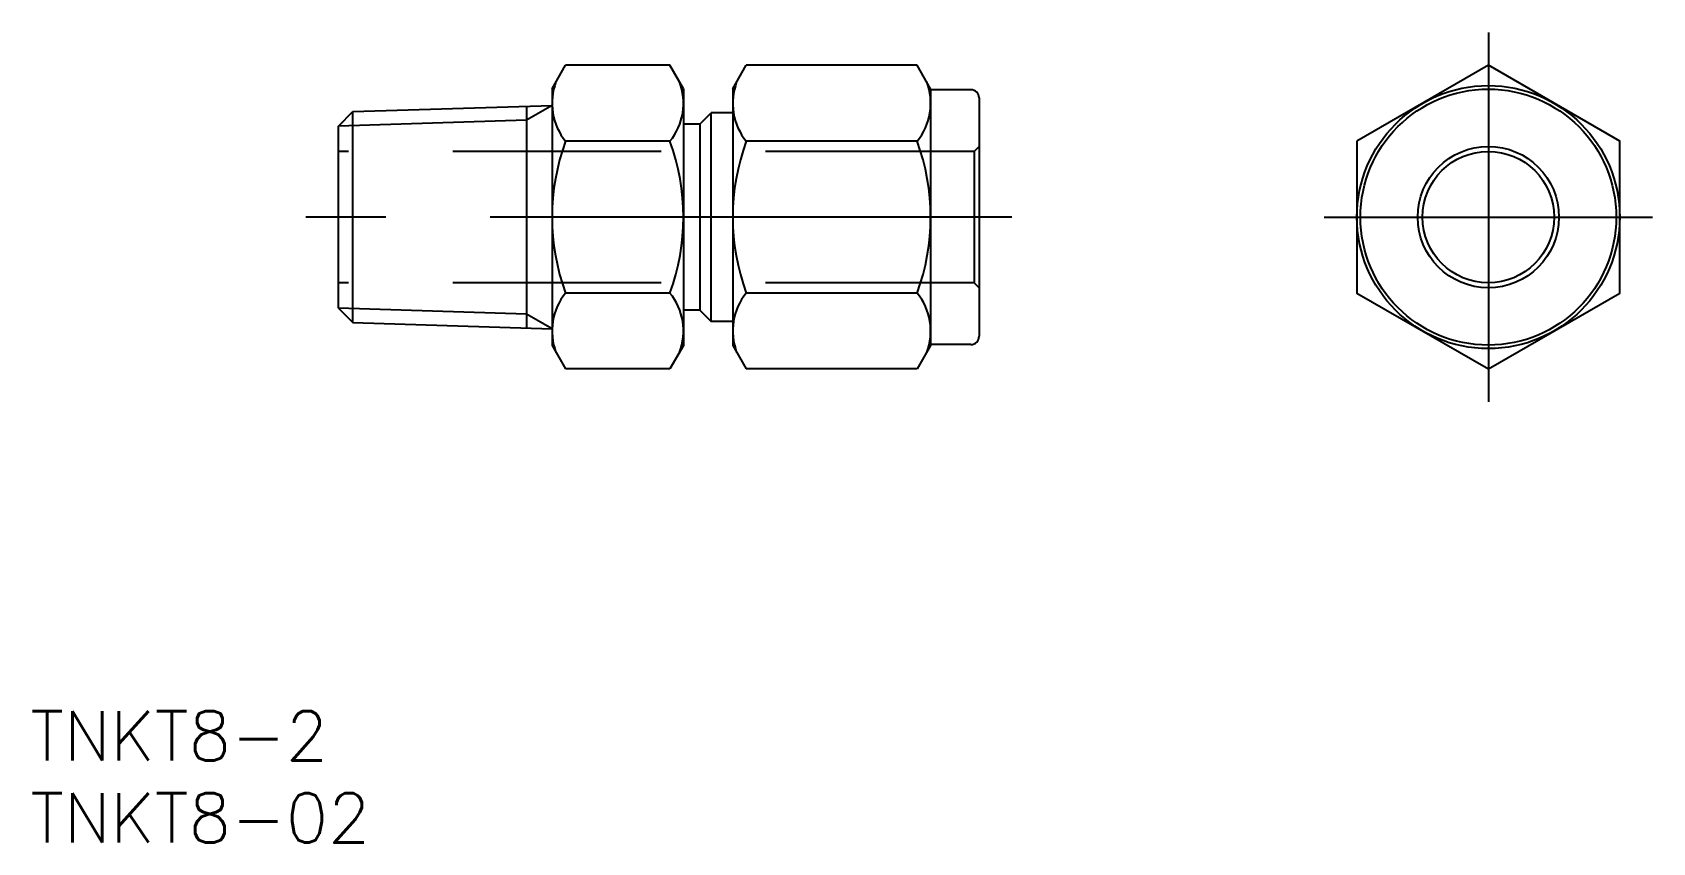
# Model space of a CAD drawing. Extents: x -88.6 to 10, y -38.1 to 11.2.
import ezdxf

# ---------------------------------------------------------------- set-up
doc = ezdxf.new("R2010")
doc.units = 0
doc.linetypes.add('CENTER', pattern=[50.8, 31.75, -6.35, 6.35, -6.35])
doc.linetypes.add('DASHED', pattern=[19.05, 12.7, -6.35])
doc.layers.get('0').update_dxf_attribs({"linetype": 'CONTINUOUS'})
doc.layers.add('CENTER', color=1, linetype='CENTER')
doc.styles.get("Standard").update_dxf_attribs({"font": 'txt.shx', "height": 3, "bigfont": 'bigfont.shx'})

# ---------------------------------------------------------------- blocks, each defined once
blk = doc.blocks.new('*U8')
at = {"color": 7, "linetype": 'CONTINUOUS'}
blk.add_text('TNKT8-2', height=3, dxfattribs=at).set_placement((-88.766, -33.052))
blk = doc.blocks.new('*U9')
at = {"color": 7, "linetype": 'CONTINUOUS'}
blk.add_text('TNKT8-02', height=3, dxfattribs=at).set_placement((-88.766, -38.052))

msp = doc.modelspace()

# ---------------------------------------------------------------- linework, layer by layer
at = {"color": 7, "linetype": 'CONTINUOUS'}
for p, q in [((-57, 7.813), (-56.178, 9.238)), ((-49.822, 9.238), (-56.178, 9.238)), ((-49, 7.813), (-49.822, 9.238)), ((-46, 7.813), (-45.178, 9.238)), ((-34.775, 9.238), (-45.178, 9.238)), ((-33.953, 7.813), (-34.775, 9.238)), ((-57, 7.813), (-57, -7.813)), ((-49, 7.813), (-49, -7.813)), ((-46, 7.813), (-46, -7.813)), ((-31.5, 7.75), (-34, 7.75)), ((-33.953, 7.813), (-33.953, -7.813)), ((-31, 7.25), (-31, -7.25)), ((-70, 5.54), (-69.122, 6.418)), ((-69.122, 6.418), (-57, 6.797)), ((-69.122, -6.418), (-69.122, 6.418)), ((-58.558, 6.748), (-58.558, -6.719)), ((-56.953, 6.35), (-56.954, 6.35)), ((-48, 5.663), (-47.313, 6.35)), ((-47.313, -6.35), (-47.313, 6.35)), ((-46, 6.35), (-47.313, 6.35)), ((-45.953, 6.35), (-45.954, 6.35)), ((-70, -5.54), (-70, 5.54)), ((-48, 5.663), (-49, 5.663)), ((-48, 5.663), (-48, -5.663)), ((-49.822, 4.619), (-56.178, 4.619)), ((-34.775, 4.619), (-45.178, 4.619)), ((-49.822, -4.619), (-56.178, -4.619)), ((-34.775, -4.619), (-45.178, -4.619)), ((-70, -5.54), (-69.122, -6.418)), ((-48, -5.663), (-49, -5.663)), ((-48, -5.663), (-47.313, -6.35)), ((-69.122, -6.418), (-57, -6.797)), ((-56.953, -6.35), (-56.954, -6.35)), ((-46, -6.35), (-47.313, -6.35)), ((-45.953, -6.35), (-45.954, -6.35)), ((-57, -7.813), (-56.178, -9.238)), ((-49, -7.813), (-49.822, -9.238)), ((-46, -7.813), (-45.178, -9.238)), ((-33.953, -7.813), (-34.775, -9.238)), ((-31.5, -7.75), (-34, -7.75)), ((-49.822, -9.238), (-56.178, -9.238)), ((-34.775, -9.238), (-45.178, -9.238))]:
    msp.add_line(p, q, dxfattribs=at)
at = {"color": 3, "linetype": 'CONTINUOUS'}
for p, q in [((-57, 6.797), (-58.558, 5.897)), ((-58.558, 5.897), (-70, 5.54)), ((-58.558, -5.897), (-70, -5.54)), ((-57, -6.797), (-58.558, -5.897))]:
    msp.add_line(p, q, dxfattribs=at)
at = {"color": 3, "linetype": 'DASHED'}
for p, q in [((-31.3, 4), (-70, 4)), ((-31.3, 4), (-31, 4.3)), ((-31.3, 4), (-31.3, -4)), ((-31.3, -4), (-70, -4)), ((-31.3, -4), (-31, -4.3))]:
    msp.add_line(p, q, dxfattribs=at)
at = {"color": 7, "linetype": 'CONTINUOUS'}
msp.add_lwpolyline([(-8, 4.619), (-8, -4.619), (0, -9.238), (8, -4.619), (8, 4.619), (0, 9.238)], close=True, dxfattribs=at)
for radius in [8, 7.787, 4.3, 4]:
    msp.add_circle((0, 0), radius, dxfattribs=at)
for centre, radius, start, end in [((-53.346, 6.928), 3.654, 159.19451, 219.1945), ((-52.654, 6.928), 3.654, 320.8055, 20.80547), ((-42.346, 6.928), 3.654, 159.19451, 219.1945), ((-37.607, 6.928), 3.654, 320.8055, 20.80547), ((-31.5, 7.25), 0.5, 0, 90), ((-43.616, 0), 13.384, 159.81246, 200.18754), ((-62.384, 0), 13.384, 339.81246, 20.18754), ((-32.616, 0), 13.384, 159.81246, 200.18754), ((-47.337, 0), 13.384, 339.81246, 20.18754), ((-53.346, -6.928), 3.654, 140.8055, 200.80553), ((-52.654, -6.928), 3.654, 339.1945, 39.1945), ((-42.346, -6.928), 3.654, 140.8055, 200.80553), ((-37.607, -6.928), 3.654, 339.1945, 39.1945), ((-31.5, -7.25), 0.5, 270, 0)]:
    msp.add_arc(centre, radius, start, end, dxfattribs=at)
at = {"layer": 'CENTER', "color": 1, "linetype": 'CENTER'}
for p, q in [((0, 11.238), (0, -11.238)), ((-29.015, 0), (-72, 0)), ((-10, 0), (10, 0))]:
    msp.add_line(p, q, dxfattribs=at)

# ---------------------------------------------------------------- block references
at = {"color": 7, "linetype": 'CONTINUOUS'}
for name in ['*U8', '*U9']:
    msp.add_blockref(name, (0, 0), dxfattribs=at)

doc.saveas('drawing.dxf')
